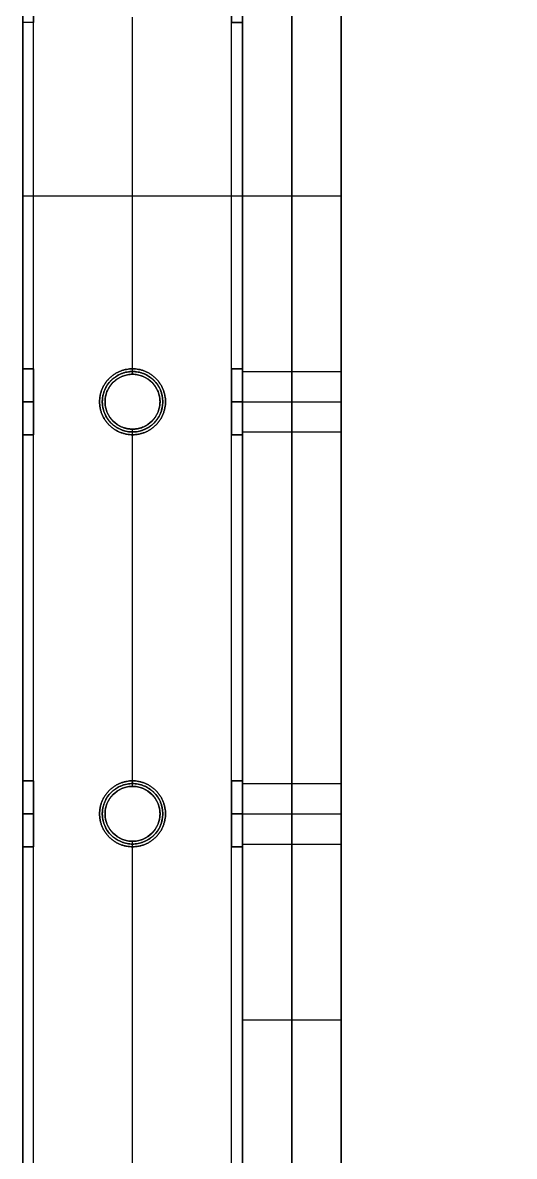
# Model space of a CAD drawing. Header units: millimetres. Extents: x -6529 to 809, y -8611 to 207.
# Drawn here: x -5956.1 to -5866.6, y -4904.7 to -4698.4 of the extents above; entities that cross this region are included whole.
import ezdxf

# ---------------------------------------------------------------- set-up
doc = ezdxf.new("R2010")
doc.units = ezdxf.units.MM
doc.header["$MEASUREMENT"] = 0
for name, color, linetype, true_color in [('gaten$11mm', 7, 'Continuous', 0xff6a35), ('platen', 7, 'Continuous', 0x007f00), ('staal', 5, 'Continuous', 0x0000ff)]:
    doc.layers.add(name, color=color, linetype=linetype, true_color=true_color)

# ---------------------------------------------------------------- blocks, each defined once
blk = doc.blocks.new('plaat base')
at = {"layer": 'platen'}
for p, q in [((58, -600), (1258, -600)), ((58, -600, 18), (1258, -600, 18)), ((245.5, -1232.5), (245.5, -1232.5, 18)), ((320.5, -1232.5), (320.5, -1232.5, 18)), ((240, -1238), (240, -1238, 18)), ((251, -1238), (251, -1238, 18)), ((315, -1238), (315, -1238, 18)), ((326, -1238), (326, -1238, 18)), ((245.5, -1243.5), (245.5, -1243.5, 18)), ((320.5, -1243.5), (320.5, -1243.5, 18))]:
    blk.add_line(p, q, dxfattribs=at)
for points in [[(658, 58), (508, 58), (358, 58)], [(358, 58), (358, 58, 9), (358, 58, 18)], [(658, 58, 18), (508, 58, 18), (358, 58, 18)], [(358, 58), (358, 29), (358, 0)], [(358, 58, 18), (358, 29, 18), (358, 0, 18)], [(658, 58, 9), (508, 58, 9), (358, 58, 9)], [(358, 58, 9), (358, 29, 9), (358, 0, 9)], [(1258, -300), (1258, -121), (1258, 58)], [(1258, -300, 18), (1258, -121, 18), (1258, 58, 18)], [(1258, -300, 9), (1258, -121, 9), (1258, 58, 9)], [(358, 29), (358, 29, 9), (358, 29, 18)], [(358, 0), (179, 0), (0, 0)], [(358, 0, 18), (179, 0, 18), (0, 0, 18)], [(358, 0, 9), (179, 0, 9), (0, 0, 9)], [(358, 0), (358, 0, 9), (358, 0, 18)], [(1316, -300), (1287, -300), (1258, -300)], [(1258, -300), (1258, -300, 9), (1258, -300, 18)], [(1316, -300, 18), (1287, -300, 18), (1258, -300, 18)], [(1316, -300, 9), (1287, -300, 9), (1258, -300, 9)], [(1287, -300), (1287, -300, 9), (1287, -300, 18)], [(1316, -600), (1316, -450), (1316, -300)], [(1316, -300), (1316, -300, 9), (1316, -300, 18)], [(1316, -600, 18), (1316, -450, 18), (1316, -300, 18)], [(1316, -600, 9), (1316, -450, 9), (1316, -300, 9)], [(358, -1258), (358, -1229), (358, -1200)], [(358, -1200), (358, -1200, 9), (358, -1200, 18)], [(358, -1258, 18), (358, -1229, 18), (358, -1200, 18)], [(358, -1200), (508, -1200), (658, -1200)], [(358, -1200, 18), (508, -1200, 18), (658, -1200, 18)], [(358, -1258, 9), (358, -1229, 9), (358, -1200, 9)], [(358, -1200, 9), (508, -1200, 9), (658, -1200, 9)], [(358, -1229), (358, -1229, 9), (358, -1229, 18)], [(58, -1258), (208, -1258), (358, -1258)], [(58, -1258, 18), (208, -1258, 18), (358, -1258, 18)], [(58, -1258, 9), (208, -1258, 9), (358, -1258, 9)], [(208, -1258), (208, -1258, 9), (208, -1258, 18)], [(358, -1258), (358, -1258, 9), (358, -1258, 18)]]:
    blk.add_open_spline(points, degree=2, dxfattribs=at)
for points in [[(245.5, -1243.5), (240, -1243.5), (240, -1238), (240, -1232.5), (245.5, -1232.5), (251, -1232.5), (251, -1238), (251, -1243.5), (245.5, -1243.5)], [(245.5, -1243.5, 18), (240, -1243.5, 18), (240, -1238, 18), (240, -1232.5, 18), (245.5, -1232.5, 18), (251, -1232.5, 18), (251, -1238, 18), (251, -1243.5, 18), (245.5, -1243.5, 18)], [(320.5, -1243.5), (315, -1243.5), (315, -1238), (315, -1232.5), (320.5, -1232.5), (326, -1232.5), (326, -1238), (326, -1243.5), (320.5, -1243.5)], [(320.5, -1243.5, 18), (315, -1243.5, 18), (315, -1238, 18), (315, -1232.5, 18), (320.5, -1232.5, 18), (326, -1232.5, 18), (326, -1238, 18), (326, -1243.5, 18), (320.5, -1243.5, 18)]]:
    blk.add_rational_spline(points, [1, 0.707106781187, 1, 0.707106781187, 1, 0.707106781187, 1, 0.707106781187, 1], degree=2, knots=[-31.415927, -31.415927, -31.415927, -23.561945, -23.561945, -15.707963, -15.707963, -7.853982, -7.853982, 0, 0, 0], dxfattribs=at)
blk = doc.blocks.new('top plaat')
at = {"layer": 'platen'}
for p, q in [((1296, -200), (1296, -200, 18)), ((1290.5, -205.5), (1290.5, -205.5, 18)), ((1301.5, -205.5), (1301.5, -205.5, 18)), ((1296, -211), (1296, -211, 18)), ((1296, -275), (1296, -275, 18)), ((1290.5, -280.5), (1290.5, -280.5, 18)), ((1301.5, -280.5), (1301.5, -280.5, 18)), ((1296, -286), (1296, -286, 18))]:
    blk.add_line(p, q, dxfattribs=at)
for points in [[(1316, -1236), (1316, -927), (1316, -618), (1316, -309), (1316, 0)], [(1316, -1236, 18), (1316, -927, 18), (1316, -618, 18), (1316, -309, 18), (1316, 0, 18)], [(1316, -1236, 9), (1316, -927, 9), (1316, -618, 9), (1316, -309, 9), (1316, 0, 9)]]:
    blk.add_open_spline(points, degree=2, knots=[7292.2246, 7292.2246, 7292.2246, 7911.517745, 7911.517745, 8530.810891, 8530.810891, 8530.810891], dxfattribs=at)
for points, knots in [([(1290.5, -205.5), (1290.5, -200), (1296, -200), (1301.5, -200), (1301.5, -205.5), (1301.5, -211), (1296, -211), (1290.5, -211), (1290.5, -205.5)], [-31.415927, -31.415927, -31.415927, -23.561945, -23.561945, -15.707963, -15.707963, -7.853982, -7.853982, 0, 0, 0]), ([(1290.5, -205.5, 18), (1290.5, -200, 18), (1296, -200, 18), (1301.5, -200, 18), (1301.5, -205.5, 18), (1301.5, -211, 18), (1296, -211, 18), (1290.5, -211, 18), (1290.5, -205.5, 18)], [-31.415927, -31.415927, -31.415927, -23.561945, -23.561945, -15.707963, -15.707963, -7.853982, -7.853982, 0, 0, 0]), ([(1290.5, -205.5, 9), (1290.5, -211, 9), (1296, -211, 9), (1301.5, -211, 9), (1301.5, -205.5, 9), (1301.5, -200, 9), (1296, -200, 9), (1290.5, -200, 9), (1290.5, -205.5, 9)], [0, 0, 0, 7.853982, 7.853982, 15.707963, 15.707963, 23.561945, 23.561945, 31.415927, 31.415927, 31.415927]), ([(1290.5, -280.5), (1290.5, -275), (1296, -275), (1301.5, -275), (1301.5, -280.5), (1301.5, -286), (1296, -286), (1290.5, -286), (1290.5, -280.5)], [-31.415927, -31.415927, -31.415927, -23.561945, -23.561945, -15.707963, -15.707963, -7.853982, -7.853982, 0, 0, 0]), ([(1290.5, -280.5, 18), (1290.5, -275, 18), (1296, -275, 18), (1301.5, -275, 18), (1301.5, -280.5, 18), (1301.5, -286, 18), (1296, -286, 18), (1290.5, -286, 18), (1290.5, -280.5, 18)], [-31.415927, -31.415927, -31.415927, -23.561945, -23.561945, -15.707963, -15.707963, -7.853982, -7.853982, 0, 0, 0]), ([(1290.5, -280.5, 9), (1290.5, -286, 9), (1296, -286, 9), (1301.5, -286, 9), (1301.5, -280.5, 9), (1301.5, -275, 9), (1296, -275, 9), (1290.5, -275, 9), (1290.5, -280.5, 9)], [0, 0, 0, 7.853982, 7.853982, 15.707963, 15.707963, 23.561945, 23.561945, 31.415927, 31.415927, 31.415927])]:
    blk.add_rational_spline(points, [1, 0.707106781187, 1, 0.707106781187, 1, 0.707106781187, 1, 0.707106781187, 1], degree=2, knots=knots, dxfattribs=at)

msp = doc.modelspace()

# ---------------------------------------------------------------- linework, layer by layer
at = {"layer": 'gaten$11mm'}
for centre in [(-5936.11, -4767.39), (-5936.11, -4842.39)]:
    msp.add_circle(centre, 5.5, dxfattribs=at)
at = {"layer": 'staal'}
for p, q in [((-5954.11, -4698.39, 20), (-5956.11, -4698.39, 20)), ((-5918.11, -4698.39, 1296), (-5916.11, -4698.39, 1296)), ((-5916.11, -4698.39, 20), (-5918.11, -4698.39, 20)), ((-5956.11, -4761.39, 1296), (-5954.11, -4761.39, 1296)), ((-5954.11, -4761.39, 20), (-5956.11, -4761.39, 20)), ((-5936.11, -4761.39, 1314), (-5936.11, -4761.39, 1316)), ((-5936.11, -4761.39, 1276), (-5936.11, -4761.39, 1278)), ((-5918.11, -4761.39, 1296), (-5916.11, -4761.39, 1296)), ((-5916.11, -4761.39, 20), (-5918.11, -4761.39, 20)), ((-5936.11, -4762.39, 38), (-5936.11, -4762.39, 40)), ((-5936.11, -4762.39), (-5936.11, -4762.39, 2)), ((-5956.11, -4767.39, 1290), (-5954.11, -4767.39, 1290)), ((-5956.11, -4767.39, 1302), (-5954.11, -4767.39, 1302)), ((-5954.11, -4767.39, 14), (-5956.11, -4767.39, 14)), ((-5954.11, -4767.39, 26), (-5956.11, -4767.39, 26)), ((-5942.11, -4767.39, 1314), (-5942.11, -4767.39, 1316)), ((-5942.11, -4767.39, 1276), (-5942.11, -4767.39, 1278)), ((-5941.11, -4767.39, 38), (-5941.11, -4767.39, 40)), ((-5941.11, -4767.39), (-5941.11, -4767.39, 2)), ((-5931.11, -4767.39), (-5931.11, -4767.39, 2)), ((-5931.11, -4767.39, 38), (-5931.11, -4767.39, 40)), ((-5930.11, -4767.39, 1314), (-5930.11, -4767.39, 1316)), ((-5930.11, -4767.39, 1276), (-5930.11, -4767.39, 1278)), ((-5918.11, -4767.39, 1290), (-5916.11, -4767.39, 1290)), ((-5918.11, -4767.39, 1302), (-5916.11, -4767.39, 1302)), ((-5916.11, -4767.39, 14), (-5918.11, -4767.39, 14)), ((-5916.11, -4767.39, 26), (-5918.11, -4767.39, 26)), ((-5936.11, -4772.39, 38), (-5936.11, -4772.39, 40)), ((-5936.11, -4772.39), (-5936.11, -4772.39, 2)), ((-5956.11, -4773.39, 1296), (-5954.11, -4773.39, 1296)), ((-5954.11, -4773.39, 20), (-5956.11, -4773.39, 20)), ((-5936.11, -4773.39, 1314), (-5936.11, -4773.39, 1316)), ((-5936.11, -4773.39, 1276), (-5936.11, -4773.39, 1278)), ((-5918.11, -4773.39, 1296), (-5916.11, -4773.39, 1296)), ((-5916.11, -4773.39, 20), (-5918.11, -4773.39, 20)), ((-5956.11, -4836.39, 1296), (-5954.11, -4836.39, 1296)), ((-5954.11, -4836.39, 20), (-5956.11, -4836.39, 20)), ((-5936.11, -4836.39, 1314), (-5936.11, -4836.39, 1316)), ((-5936.11, -4836.39, 1276), (-5936.11, -4836.39, 1278)), ((-5918.11, -4836.39, 1296), (-5916.11, -4836.39, 1296)), ((-5916.11, -4836.39, 20), (-5918.11, -4836.39, 20)), ((-5936.11, -4837.39, 38), (-5936.11, -4837.39, 40)), ((-5936.11, -4837.39), (-5936.11, -4837.39, 2)), ((-5956.11, -4842.39, 1290), (-5954.11, -4842.39, 1290)), ((-5956.11, -4842.39, 1302), (-5954.11, -4842.39, 1302)), ((-5954.11, -4842.39, 14), (-5956.11, -4842.39, 14)), ((-5954.11, -4842.39, 26), (-5956.11, -4842.39, 26)), ((-5942.11, -4842.39, 1314), (-5942.11, -4842.39, 1316)), ((-5942.11, -4842.39, 1276), (-5942.11, -4842.39, 1278)), ((-5941.11, -4842.39, 38), (-5941.11, -4842.39, 40)), ((-5941.11, -4842.39), (-5941.11, -4842.39, 2)), ((-5931.11, -4842.39), (-5931.11, -4842.39, 2)), ((-5931.11, -4842.39, 38), (-5931.11, -4842.39, 40)), ((-5930.11, -4842.39, 1314), (-5930.11, -4842.39, 1316)), ((-5930.11, -4842.39, 1276), (-5930.11, -4842.39, 1278)), ((-5918.11, -4842.39, 1290), (-5916.11, -4842.39, 1290)), ((-5918.11, -4842.39, 1302), (-5916.11, -4842.39, 1302)), ((-5916.11, -4842.39, 14), (-5918.11, -4842.39, 14)), ((-5916.11, -4842.39, 26), (-5918.11, -4842.39, 26)), ((-5956.11, -4848.39, 1296), (-5954.11, -4848.39, 1296)), ((-5954.11, -4848.39, 20), (-5956.11, -4848.39, 20)), ((-5936.11, -4847.39, 38), (-5936.11, -4847.39, 40)), ((-5936.11, -4847.39), (-5936.11, -4847.39, 2)), ((-5936.11, -4848.39, 1314), (-5936.11, -4848.39, 1316)), ((-5936.11, -4848.39, 1276), (-5936.11, -4848.39, 1278)), ((-5918.11, -4848.39, 1296), (-5916.11, -4848.39, 1296)), ((-5916.11, -4848.39, 20), (-5918.11, -4848.39, 20))]:
    msp.add_line(p, q, dxfattribs=at)
for points in [[(-4640.11, -5087.89), (-5956.11, -5087.89), (-5956.11, -3771.89), (-4640.11, -3771.89)], [(-4680.11, -5047.89), (-5916.11, -5047.89), (-5916.11, -3811.89), (-4680.11, -3811.89)]]:
    msp.add_lwpolyline(points, close=True, dxfattribs=at)
for centre in [(-5936.11, -4767.39), (-5936.11, -4767.39, 39), (-5936.11, -4767.39, 1), (-5936.11, -4842.39), (-5936.11, -4842.39, 39), (-5936.11, -4842.39, 1)]:
    msp.add_circle(centre, 5, dxfattribs=at)
for points in [[(-5956.11, -5087.89, 1276), (-5956.11, -4429.89, 1276), (-5956.11, -3771.89, 1276)], [(-5956.11, -5087.89, 1316), (-5956.11, -4429.89, 1316), (-5956.11, -3771.89, 1316)], [(-5956.11, -5087.89), (-5956.11, -4429.89), (-5956.11, -3771.89)], [(-5956.11, -5087.89, 40), (-5956.11, -4429.89, 40), (-5956.11, -3771.89, 40)], [(-5954.11, -5085.89, 1314), (-5954.11, -4429.89, 1314), (-5954.11, -3773.89, 1314)], [(-5954.11, -5085.89, 1278), (-5954.11, -4429.89, 1278), (-5954.11, -3773.89, 1278)], [(-5954.11, -5085.89, 38), (-5954.11, -4429.89, 38), (-5954.11, -3773.89, 38)], [(-5954.11, -5085.89, 2), (-5954.11, -4429.89, 2), (-5954.11, -3773.89, 2)], [(-5918.11, -5049.89, 1314), (-5918.11, -4429.89, 1314), (-5918.11, -3809.89, 1314)], [(-5918.11, -5049.89, 1278), (-5918.11, -4429.89, 1278), (-5918.11, -3809.89, 1278)], [(-5918.11, -5049.89, 38), (-5918.11, -4429.89, 38), (-5918.11, -3809.89, 38)], [(-5918.11, -5049.89, 2), (-5918.11, -4429.89, 2), (-5918.11, -3809.89, 2)], [(-5916.11, -5047.89, 1276), (-5916.11, -4429.89, 1276), (-5916.11, -3811.89, 1276)], [(-5916.11, -5047.89, 1316), (-5916.11, -4429.89, 1316), (-5916.11, -3811.89, 1316)], [(-5916.11, -5047.89), (-5916.11, -4429.89), (-5916.11, -3811.89)], [(-5916.11, -5047.89, 40), (-5916.11, -4429.89, 40), (-5916.11, -3811.89, 40)], [(-5936.11, -4762.39, 40), (-5936.11, -4729.89, 40), (-5936.11, -4697.39, 40)], [(-5936.11, -4762.39, 38), (-5936.11, -4729.89, 38), (-5936.11, -4697.39, 38)], [(-5936.11, -4762.39, 2), (-5936.11, -4729.89, 2), (-5936.11, -4697.39, 2)], [(-5936.11, -4762.39), (-5936.11, -4729.89), (-5936.11, -4697.39)], [(-5956.11, -4761.39, 1296), (-5956.11, -4729.89, 1296), (-5956.11, -4698.39, 1296)], [(-5956.11, -4761.39, 20), (-5956.11, -4729.89, 20), (-5956.11, -4698.39, 20)], [(-5954.11, -4761.39, 1296), (-5954.11, -4729.89, 1296), (-5954.11, -4698.39, 1296)], [(-5954.11, -4761.39, 20), (-5954.11, -4729.89, 20), (-5954.11, -4698.39, 20)], [(-5936.11, -4761.39, 1316), (-5936.11, -4729.89, 1316), (-5936.11, -4698.39, 1316)], [(-5936.11, -4761.39, 1314), (-5936.11, -4729.89, 1314), (-5936.11, -4698.39, 1314)], [(-5936.11, -4761.39, 1278), (-5936.11, -4729.89, 1278), (-5936.11, -4698.39, 1278)], [(-5936.11, -4761.39, 1276), (-5936.11, -4729.89, 1276), (-5936.11, -4698.39, 1276)], [(-5918.11, -4761.39, 1296), (-5918.11, -4729.89, 1296), (-5918.11, -4698.39, 1296)], [(-5918.11, -4761.39, 20), (-5918.11, -4729.89, 20), (-5918.11, -4698.39, 20)], [(-5916.11, -4761.39, 1296), (-5916.11, -4729.89, 1296), (-5916.11, -4698.39, 1296)], [(-5916.11, -4761.39, 20), (-5916.11, -4729.89, 20), (-5916.11, -4698.39, 20)], [(-5936.11, -4837.39, 40), (-5936.11, -4804.89, 40), (-5936.11, -4772.39, 40)], [(-5936.11, -4837.39, 38), (-5936.11, -4804.89, 38), (-5936.11, -4772.39, 38)], [(-5936.11, -4837.39, 2), (-5936.11, -4804.89, 2), (-5936.11, -4772.39, 2)], [(-5936.11, -4837.39), (-5936.11, -4804.89), (-5936.11, -4772.39)], [(-5956.11, -4836.39, 1296), (-5956.11, -4804.89, 1296), (-5956.11, -4773.39, 1296)], [(-5956.11, -4836.39, 20), (-5956.11, -4804.89, 20), (-5956.11, -4773.39, 20)], [(-5954.11, -4836.39, 1296), (-5954.11, -4804.89, 1296), (-5954.11, -4773.39, 1296)], [(-5954.11, -4836.39, 20), (-5954.11, -4804.89, 20), (-5954.11, -4773.39, 20)], [(-5936.11, -4836.39, 1316), (-5936.11, -4804.89, 1316), (-5936.11, -4773.39, 1316)], [(-5936.11, -4836.39, 1314), (-5936.11, -4804.89, 1314), (-5936.11, -4773.39, 1314)], [(-5936.11, -4836.39, 1278), (-5936.11, -4804.89, 1278), (-5936.11, -4773.39, 1278)], [(-5936.11, -4836.39, 1276), (-5936.11, -4804.89, 1276), (-5936.11, -4773.39, 1276)], [(-5918.11, -4836.39, 1296), (-5918.11, -4804.89, 1296), (-5918.11, -4773.39, 1296)], [(-5918.11, -4836.39, 20), (-5918.11, -4804.89, 20), (-5918.11, -4773.39, 20)], [(-5916.11, -4836.39, 1296), (-5916.11, -4804.89, 1296), (-5916.11, -4773.39, 1296)], [(-5916.11, -4836.39, 20), (-5916.11, -4804.89, 20), (-5916.11, -4773.39, 20)], [(-5956.11, -4911.39, 1296), (-5956.11, -4879.89, 1296), (-5956.11, -4848.39, 1296)], [(-5956.11, -4911.39, 20), (-5956.11, -4879.89, 20), (-5956.11, -4848.39, 20)], [(-5954.11, -4911.39, 1296), (-5954.11, -4879.89, 1296), (-5954.11, -4848.39, 1296)], [(-5954.11, -4911.39, 20), (-5954.11, -4879.89, 20), (-5954.11, -4848.39, 20)], [(-5936.11, -4912.39, 40), (-5936.11, -4879.89, 40), (-5936.11, -4847.39, 40)], [(-5936.11, -4912.39, 38), (-5936.11, -4879.89, 38), (-5936.11, -4847.39, 38)], [(-5936.11, -4912.39, 2), (-5936.11, -4879.89, 2), (-5936.11, -4847.39, 2)], [(-5936.11, -4912.39), (-5936.11, -4879.89), (-5936.11, -4847.39)], [(-5936.11, -4911.39, 1316), (-5936.11, -4879.89, 1316), (-5936.11, -4848.39, 1316)], [(-5936.11, -4911.39, 1314), (-5936.11, -4879.89, 1314), (-5936.11, -4848.39, 1314)], [(-5936.11, -4911.39, 1278), (-5936.11, -4879.89, 1278), (-5936.11, -4848.39, 1278)], [(-5936.11, -4911.39, 1276), (-5936.11, -4879.89, 1276), (-5936.11, -4848.39, 1276)], [(-5918.11, -4911.39, 1296), (-5918.11, -4879.89, 1296), (-5918.11, -4848.39, 1296)], [(-5918.11, -4911.39, 20), (-5918.11, -4879.89, 20), (-5918.11, -4848.39, 20)], [(-5916.11, -4911.39, 1296), (-5916.11, -4879.89, 1296), (-5916.11, -4848.39, 1296)], [(-5916.11, -4911.39, 20), (-5916.11, -4879.89, 20), (-5916.11, -4848.39, 20)]]:
    msp.add_open_spline(points, degree=2, dxfattribs=at)
for points, weights, knots in [([(-5956.11, -4692.39, 14), (-5956.11, -4698.39, 14), (-5956.11, -4698.39, 20), (-5956.11, -4698.39, 26), (-5956.11, -4692.39, 26), (-5956.11, -4686.39, 26), (-5956.11, -4686.39, 20), (-5956.11, -4686.39, 14), (-5956.11, -4692.39, 14)], [1, 0.707106781187, 1, 0.707106781187, 1, 0.707106781187, 1, 0.707106781187, 1], [0, 0, 0, 7.853982, 7.853982, 15.707963, 15.707963, 23.561945, 23.561945, 31.415927, 31.415927, 31.415927]), ([(-5954.11, -4692.39, 14), (-5954.11, -4686.39, 14), (-5954.11, -4686.39, 20), (-5954.11, -4686.39, 26), (-5954.11, -4692.39, 26), (-5954.11, -4698.39, 26), (-5954.11, -4698.39, 20), (-5954.11, -4698.39, 14), (-5954.11, -4692.39, 14)], [1, 0.707106781187, 1, 0.707106781187, 1, 0.707106781187, 1, 0.707106781187, 1], [-31.415927, -31.415927, -31.415927, -23.561945, -23.561945, -15.707963, -15.707963, -7.853982, -7.853982, 0, 0, 0]), ([(-5918.11, -4692.39, 1290), (-5918.11, -4698.39, 1290), (-5918.11, -4698.39, 1296), (-5918.11, -4698.39, 1302), (-5918.11, -4692.39, 1302), (-5918.11, -4686.39, 1302), (-5918.11, -4686.39, 1296), (-5918.11, -4686.39, 1290), (-5918.11, -4692.39, 1290)], [1, 0.707106781187, 1, 0.707106781187, 1, 0.707106781187, 1, 0.707106781187, 1], [0, 0, 0, 7.853982, 7.853982, 15.707963, 15.707963, 23.561945, 23.561945, 31.415927, 31.415927, 31.415927]), ([(-5918.11, -4692.39, 14), (-5918.11, -4698.39, 14), (-5918.11, -4698.39, 20), (-5918.11, -4698.39, 26), (-5918.11, -4692.39, 26), (-5918.11, -4686.39, 26), (-5918.11, -4686.39, 20), (-5918.11, -4686.39, 14), (-5918.11, -4692.39, 14)], [1, 0.707106781187, 1, 0.707106781187, 1, 0.707106781187, 1, 0.707106781187, 1], [0, 0, 0, 7.853982, 7.853982, 15.707963, 15.707963, 23.561945, 23.561945, 31.415927, 31.415927, 31.415927]), ([(-5916.11, -4692.39, 1290), (-5916.11, -4686.39, 1290), (-5916.11, -4686.39, 1296), (-5916.11, -4686.39, 1302), (-5916.11, -4692.39, 1302), (-5916.11, -4698.39, 1302), (-5916.11, -4698.39, 1296), (-5916.11, -4698.39, 1290), (-5916.11, -4692.39, 1290)], [1, 0.707106781187, 1, 0.707106781187, 1, 0.707106781187, 1, 0.707106781187, 1], [-31.415927, -31.415927, -31.415927, -23.561945, -23.561945, -15.707963, -15.707963, -7.853982, -7.853982, 0, 0, 0]), ([(-5916.11, -4692.39, 14), (-5916.11, -4686.39, 14), (-5916.11, -4686.39, 20), (-5916.11, -4686.39, 26), (-5916.11, -4692.39, 26), (-5916.11, -4698.39, 26), (-5916.11, -4698.39, 20), (-5916.11, -4698.39, 14), (-5916.11, -4692.39, 14)], [1, 0.707106781187, 1, 0.707106781187, 1, 0.707106781187, 1, 0.707106781187, 1], [-31.415927, -31.415927, -31.415927, -23.561945, -23.561945, -15.707963, -15.707963, -7.853982, -7.853982, 0, 0, 0]), ([(-5956.11, -4767.39, 1290), (-5956.11, -4773.39, 1290), (-5956.11, -4773.39, 1296), (-5956.11, -4773.39, 1302), (-5956.11, -4767.39, 1302), (-5956.11, -4761.39, 1302), (-5956.11, -4761.39, 1296), (-5956.11, -4761.39, 1290), (-5956.11, -4767.39, 1290)], [1, 0.707106781187, 1, 0.707106781187, 1, 0.707106781187, 1, 0.707106781187, 1], [0, 0, 0, 7.853982, 7.853982, 15.707963, 15.707963, 23.561945, 23.561945, 31.415927, 31.415927, 31.415927]), ([(-5956.11, -4767.39, 14), (-5956.11, -4773.39, 14), (-5956.11, -4773.39, 20), (-5956.11, -4773.39, 26), (-5956.11, -4767.39, 26), (-5956.11, -4761.39, 26), (-5956.11, -4761.39, 20), (-5956.11, -4761.39, 14), (-5956.11, -4767.39, 14)], [1, 0.707106781187, 1, 0.707106781187, 1, 0.707106781187, 1, 0.707106781187, 1], [0, 0, 0, 7.853982, 7.853982, 15.707963, 15.707963, 23.561945, 23.561945, 31.415927, 31.415927, 31.415927]), ([(-5954.11, -4767.39, 1290), (-5954.11, -4761.39, 1290), (-5954.11, -4761.39, 1296), (-5954.11, -4761.39, 1302), (-5954.11, -4767.39, 1302), (-5954.11, -4773.39, 1302), (-5954.11, -4773.39, 1296), (-5954.11, -4773.39, 1290), (-5954.11, -4767.39, 1290)], [1, 0.707106781187, 1, 0.707106781187, 1, 0.707106781187, 1, 0.707106851018, 0.999999860338], [-31.415927, -31.415927, -31.415927, -23.561944, -23.561944, -15.707962, -15.707962, -7.85398, -7.85398, 0, 0, 0]), ([(-5954.11, -4767.39, 14), (-5954.11, -4761.39, 14), (-5954.11, -4761.39, 20), (-5954.11, -4761.39, 26), (-5954.11, -4767.39, 26), (-5954.11, -4773.39, 26), (-5954.11, -4773.39, 20), (-5954.11, -4773.39, 14), (-5954.11, -4767.39, 14)], [1, 0.707106781187, 1, 0.707106781187, 1, 0.707106781187, 1, 0.707106851018, 0.999999860338], [-31.415927, -31.415927, -31.415927, -23.561944, -23.561944, -15.707962, -15.707962, -7.85398, -7.85398, 0, 0, 0]), ([(-5930.11, -4767.39, 1316), (-5930.11, -4761.39, 1316), (-5936.11, -4761.39, 1316), (-5942.11, -4761.39, 1316), (-5942.11, -4767.39, 1316), (-5942.11, -4773.39, 1316), (-5936.11, -4773.39, 1316), (-5930.11, -4773.39, 1316), (-5930.11, -4767.39, 1316)], [1, 0.707106781187, 1, 0.707106781187, 1, 0.707106781187, 1, 0.707106781187, 1], [-31.415927, -31.415927, -31.415927, -23.561945, -23.561945, -15.707963, -15.707963, -7.853982, -7.853982, 0, 0, 0]), ([(-5930.11, -4767.39, 1314), (-5930.11, -4773.39, 1314), (-5936.11, -4773.39, 1314), (-5942.11, -4773.39, 1314), (-5942.11, -4767.39, 1314), (-5942.11, -4761.39, 1314), (-5936.11, -4761.39, 1314), (-5930.11, -4761.39, 1314), (-5930.11, -4767.39, 1314)], [1, 0.707106781187, 1, 0.707106781187, 1, 0.707106781187, 1, 0.707106781187, 1], [0, 0, 0, 7.853982, 7.853982, 15.707963, 15.707963, 23.561945, 23.561945, 31.415927, 31.415927, 31.415927]), ([(-5930.11, -4767.39, 1278), (-5930.11, -4761.39, 1278), (-5936.11, -4761.39, 1278), (-5942.11, -4761.39, 1278), (-5942.11, -4767.39, 1278), (-5942.11, -4773.39, 1278), (-5936.11, -4773.39, 1278), (-5930.11, -4773.39, 1278), (-5930.11, -4767.39, 1278)], [1, 0.707106781187, 1, 0.707106781187, 1, 0.707106781187, 1, 0.707106781187, 1], [-31.415927, -31.415927, -31.415927, -23.561945, -23.561945, -15.707963, -15.707963, -7.853982, -7.853982, 0, 0, 0]), ([(-5930.11, -4767.39, 1276), (-5930.11, -4773.39, 1276), (-5936.11, -4773.39, 1276), (-5942.11, -4773.39, 1276), (-5942.11, -4767.39, 1276), (-5942.11, -4761.39, 1276), (-5936.11, -4761.39, 1276), (-5930.11, -4761.39, 1276), (-5930.11, -4767.39, 1276)], [1, 0.707106781187, 1, 0.707106781187, 1, 0.707106781187, 1, 0.707106781187, 1], [0, 0, 0, 7.853982, 7.853982, 15.707963, 15.707963, 23.561945, 23.561945, 31.415927, 31.415927, 31.415927]), ([(-5918.11, -4767.39, 1290), (-5918.11, -4773.39, 1290), (-5918.11, -4773.39, 1296), (-5918.11, -4773.39, 1302), (-5918.11, -4767.39, 1302), (-5918.11, -4761.39, 1302), (-5918.11, -4761.39, 1296), (-5918.11, -4761.39, 1290), (-5918.11, -4767.39, 1290)], [1, 0.707106781187, 1, 0.707106781187, 1, 0.707106781187, 1, 0.707106781187, 1], [0, 0, 0, 7.853982, 7.853982, 15.707963, 15.707963, 23.561945, 23.561945, 31.415927, 31.415927, 31.415927]), ([(-5918.11, -4767.39, 14), (-5918.11, -4773.39, 14), (-5918.11, -4773.39, 20), (-5918.11, -4773.39, 26), (-5918.11, -4767.39, 26), (-5918.11, -4761.39, 26), (-5918.11, -4761.39, 20), (-5918.11, -4761.39, 14), (-5918.11, -4767.39, 14)], [1, 0.707106781187, 1, 0.707106781187, 1, 0.707106781187, 1, 0.707106781187, 1], [0, 0, 0, 7.853982, 7.853982, 15.707963, 15.707963, 23.561945, 23.561945, 31.415927, 31.415927, 31.415927]), ([(-5916.11, -4767.39, 1290), (-5916.11, -4761.39, 1290), (-5916.11, -4761.39, 1296), (-5916.11, -4761.39, 1302), (-5916.11, -4767.39, 1302), (-5916.11, -4773.39, 1302), (-5916.11, -4773.39, 1296), (-5916.11, -4773.39, 1290), (-5916.11, -4767.39, 1290)], [1, 0.707106781187, 1, 0.707106781187, 1, 0.707106781187, 1, 0.707106781187, 1], [-31.415927, -31.415927, -31.415927, -23.561945, -23.561945, -15.707963, -15.707963, -7.853982, -7.853982, 0, 0, 0]), ([(-5916.11, -4767.39, 14), (-5916.11, -4761.39, 14), (-5916.11, -4761.39, 20), (-5916.11, -4761.39, 26), (-5916.11, -4767.39, 26), (-5916.11, -4773.39, 26), (-5916.11, -4773.39, 20), (-5916.11, -4773.39, 14), (-5916.11, -4767.39, 14)], [1, 0.707106781187, 1, 0.707106781187, 1, 0.707106781187, 1, 0.707106781187, 1], [-31.415927, -31.415927, -31.415927, -23.561945, -23.561945, -15.707963, -15.707963, -7.853982, -7.853982, 0, 0, 0]), ([(-5931.11, -4767.39, 40), (-5931.11, -4762.39, 40), (-5936.11, -4762.39, 40), (-5941.11, -4762.39, 40), (-5941.11, -4767.39, 40), (-5941.11, -4772.39, 40), (-5936.11, -4772.39, 40), (-5931.11, -4772.39, 40), (-5931.11, -4767.39, 40)], [1, 0.707106781187, 1, 0.707106781187, 1, 0.707106781187, 1, 0.707106781187, 1], [-31.415927, -31.415927, -31.415927, -23.561945, -23.561945, -15.707963, -15.707963, -7.853982, -7.853982, 0, 0, 0]), ([(-5931.11, -4767.39, 38), (-5931.11, -4772.39, 38), (-5936.11, -4772.39, 38), (-5941.11, -4772.39, 38), (-5941.11, -4767.39, 38), (-5941.11, -4762.39, 38), (-5936.11, -4762.39, 38), (-5931.11, -4762.39, 38), (-5931.11, -4767.39, 38)], [1, 0.707106781187, 1, 0.707106781187, 1, 0.707106781187, 1, 0.707106781187, 1], [0, 0, 0, 7.853982, 7.853982, 15.707963, 15.707963, 23.561945, 23.561945, 31.415927, 31.415927, 31.415927]), ([(-5931.11, -4767.39, 2), (-5931.11, -4762.39, 2), (-5936.11, -4762.39, 2), (-5941.11, -4762.39, 2), (-5941.11, -4767.39, 2), (-5941.11, -4772.39, 2), (-5936.11, -4772.39, 2), (-5931.11, -4772.39, 2), (-5931.11, -4767.39, 2)], [1, 0.707106781187, 1, 0.707106781187, 1, 0.707106781187, 1, 0.707106781187, 1], [-31.415927, -31.415927, -31.415927, -23.561945, -23.561945, -15.707963, -15.707963, -7.853982, -7.853982, 0, 0, 0]), ([(-5956.11, -4842.39, 1290), (-5956.11, -4848.39, 1290), (-5956.11, -4848.39, 1296), (-5956.11, -4848.39, 1302), (-5956.11, -4842.39, 1302), (-5956.11, -4836.39, 1302), (-5956.11, -4836.39, 1296), (-5956.11, -4836.39, 1290), (-5956.11, -4842.39, 1290)], [1, 0.707106781187, 1, 0.707106781187, 1, 0.707106781187, 1, 0.707106781187, 1], [0, 0, 0, 7.853982, 7.853982, 15.707963, 15.707963, 23.561945, 23.561945, 31.415927, 31.415927, 31.415927]), ([(-5956.11, -4842.39, 14), (-5956.11, -4848.39, 14), (-5956.11, -4848.39, 20), (-5956.11, -4848.39, 26), (-5956.11, -4842.39, 26), (-5956.11, -4836.39, 26), (-5956.11, -4836.39, 20), (-5956.11, -4836.39, 14), (-5956.11, -4842.39, 14)], [1, 0.707106781187, 1, 0.707106781187, 1, 0.707106781187, 1, 0.707106781187, 1], [0, 0, 0, 7.853982, 7.853982, 15.707963, 15.707963, 23.561945, 23.561945, 31.415927, 31.415927, 31.415927]), ([(-5954.11, -4842.39, 1290), (-5954.11, -4836.39, 1290), (-5954.11, -4836.39, 1296), (-5954.11, -4836.39, 1302), (-5954.11, -4842.39, 1302), (-5954.11, -4848.39, 1302), (-5954.11, -4848.39, 1296), (-5954.11, -4848.39, 1290), (-5954.11, -4842.39, 1290)], [1, 0.707106781187, 1, 0.707106781187, 1, 0.707106781187, 1, 0.707106781187, 1], [-31.415927, -31.415927, -31.415927, -23.561945, -23.561945, -15.707963, -15.707963, -7.853982, -7.853982, 0, 0, 0]), ([(-5954.11, -4842.39, 14), (-5954.11, -4836.39, 14), (-5954.11, -4836.39, 20), (-5954.11, -4836.39, 26), (-5954.11, -4842.39, 26), (-5954.11, -4848.39, 26), (-5954.11, -4848.39, 20), (-5954.11, -4848.39, 14), (-5954.11, -4842.39, 14)], [1, 0.707106781187, 1, 0.707106781187, 1, 0.707106781187, 1, 0.707106781187, 1], [-31.415927, -31.415927, -31.415927, -23.561945, -23.561945, -15.707963, -15.707963, -7.853982, -7.853982, 0, 0, 0]), ([(-5930.11, -4842.39, 1316), (-5930.11, -4836.39, 1316), (-5936.11, -4836.39, 1316), (-5942.11, -4836.39, 1316), (-5942.11, -4842.39, 1316), (-5942.11, -4848.39, 1316), (-5936.11, -4848.39, 1316), (-5930.11, -4848.39, 1316), (-5930.11, -4842.39, 1316)], [1, 0.707106781187, 1, 0.707106781187, 1, 0.707106781187, 1, 0.707106781187, 1], [-31.415927, -31.415927, -31.415927, -23.561945, -23.561945, -15.707963, -15.707963, -7.853982, -7.853982, 0, 0, 0]), ([(-5930.11, -4842.39, 1314), (-5930.11, -4848.39, 1314), (-5936.11, -4848.39, 1314), (-5942.11, -4848.39, 1314), (-5942.11, -4842.39, 1314), (-5942.11, -4836.39, 1314), (-5936.11, -4836.39, 1314), (-5930.11, -4836.39, 1314), (-5930.11, -4842.39, 1314)], [1, 0.707106781187, 1, 0.707106781187, 1, 0.707106781187, 1, 0.707106781187, 1], [0, 0, 0, 7.853982, 7.853982, 15.707963, 15.707963, 23.561945, 23.561945, 31.415927, 31.415927, 31.415927]), ([(-5930.11, -4842.39, 1278), (-5930.11, -4836.39, 1278), (-5936.11, -4836.39, 1278), (-5942.11, -4836.39, 1278), (-5942.11, -4842.39, 1278), (-5942.11, -4848.39, 1278), (-5936.11, -4848.39, 1278), (-5930.11, -4848.39, 1278), (-5930.11, -4842.39, 1278)], [1, 0.707106781187, 1, 0.707106781187, 1, 0.707106781187, 1, 0.707106781187, 1], [-31.415927, -31.415927, -31.415927, -23.561945, -23.561945, -15.707963, -15.707963, -7.853982, -7.853982, 0, 0, 0]), ([(-5930.11, -4842.39, 1276), (-5930.11, -4848.39, 1276), (-5936.11, -4848.39, 1276), (-5942.11, -4848.39, 1276), (-5942.11, -4842.39, 1276), (-5942.11, -4836.39, 1276), (-5936.11, -4836.39, 1276), (-5930.11, -4836.39, 1276), (-5930.11, -4842.39, 1276)], [1, 0.707106781187, 1, 0.707106781187, 1, 0.707106781187, 1, 0.707106781187, 1], [0, 0, 0, 7.853982, 7.853982, 15.707963, 15.707963, 23.561945, 23.561945, 31.415927, 31.415927, 31.415927]), ([(-5918.11, -4842.39, 1290), (-5918.11, -4848.39, 1290), (-5918.11, -4848.39, 1296), (-5918.11, -4848.39, 1302), (-5918.11, -4842.39, 1302), (-5918.11, -4836.39, 1302), (-5918.11, -4836.39, 1296), (-5918.11, -4836.39, 1290), (-5918.11, -4842.39, 1290)], [1, 0.707106781187, 1, 0.707106781187, 1, 0.707106781187, 1, 0.707106781187, 1], [0, 0, 0, 7.853982, 7.853982, 15.707963, 15.707963, 23.561945, 23.561945, 31.415927, 31.415927, 31.415927]), ([(-5918.11, -4842.39, 14), (-5918.11, -4848.39, 14), (-5918.11, -4848.39, 20), (-5918.11, -4848.39, 26), (-5918.11, -4842.39, 26), (-5918.11, -4836.39, 26), (-5918.11, -4836.39, 20), (-5918.11, -4836.39, 14), (-5918.11, -4842.39, 14)], [1, 0.707106781187, 1, 0.707106781187, 1, 0.707106781187, 1, 0.707106781187, 1], [0, 0, 0, 7.853982, 7.853982, 15.707963, 15.707963, 23.561945, 23.561945, 31.415927, 31.415927, 31.415927]), ([(-5916.11, -4842.39, 1290), (-5916.11, -4836.39, 1290), (-5916.11, -4836.39, 1296), (-5916.11, -4836.39, 1302), (-5916.11, -4842.39, 1302), (-5916.11, -4848.39, 1302), (-5916.11, -4848.39, 1296), (-5916.11, -4848.39, 1290), (-5916.11, -4842.39, 1290)], [1, 0.707106781187, 1, 0.707106781187, 1, 0.707106781187, 1, 0.707106781187, 1], [-31.415927, -31.415927, -31.415927, -23.561945, -23.561945, -15.707963, -15.707963, -7.853982, -7.853982, 0, 0, 0]), ([(-5916.11, -4842.39, 14), (-5916.11, -4836.39, 14), (-5916.11, -4836.39, 20), (-5916.11, -4836.39, 26), (-5916.11, -4842.39, 26), (-5916.11, -4848.39, 26), (-5916.11, -4848.39, 20), (-5916.11, -4848.39, 14), (-5916.11, -4842.39, 14)], [1, 0.707106781187, 1, 0.707106781187, 1, 0.707106781187, 1, 0.707106781187, 1], [-31.415927, -31.415927, -31.415927, -23.561945, -23.561945, -15.707963, -15.707963, -7.853982, -7.853982, 0, 0, 0]), ([(-5931.11, -4842.39, 40), (-5931.11, -4837.39, 40), (-5936.11, -4837.39, 40), (-5941.11, -4837.39, 40), (-5941.11, -4842.39, 40), (-5941.11, -4847.39, 40), (-5936.11, -4847.39, 40), (-5931.11, -4847.39, 40), (-5931.11, -4842.39, 40)], [1, 0.707106781187, 1, 0.707106781187, 1, 0.707106781187, 1, 0.707106781187, 1], [-31.415927, -31.415927, -31.415927, -23.561945, -23.561945, -15.707963, -15.707963, -7.853982, -7.853982, 0, 0, 0]), ([(-5931.11, -4842.39, 38), (-5931.11, -4847.39, 38), (-5936.11, -4847.39, 38), (-5941.11, -4847.39, 38), (-5941.11, -4842.39, 38), (-5941.11, -4837.39, 38), (-5936.11, -4837.39, 38), (-5931.11, -4837.39, 38), (-5931.11, -4842.39, 38)], [1, 0.707106781187, 1, 0.707106781187, 1, 0.707106781187, 1, 0.707106781187, 1], [0, 0, 0, 7.853982, 7.853982, 15.707963, 15.707963, 23.561945, 23.561945, 31.415927, 31.415927, 31.415927]), ([(-5931.11, -4842.39, 2), (-5931.11, -4837.39, 2), (-5936.11, -4837.39, 2), (-5941.11, -4837.39, 2), (-5941.11, -4842.39, 2), (-5941.11, -4847.39, 2), (-5936.11, -4847.39, 2), (-5931.11, -4847.39, 2), (-5931.11, -4842.39, 2)], [1, 0.707106781187, 1, 0.707106781187, 1, 0.707106781187, 1, 0.707106781187, 1], [-31.415927, -31.415927, -31.415927, -23.561945, -23.561945, -15.707963, -15.707963, -7.853982, -7.853982, 0, 0, 0])]:
    msp.add_rational_spline(points, weights, degree=2, knots=knots, dxfattribs=at)

# ---------------------------------------------------------------- block references
at = {"layer": 'platen', "rotation": 180}
for name, p in [('plaat base', (-4640.11, -5029.89, 40)), ('top plaat', (-4640.11, -5047.89, 1316))]:
    msp.add_blockref(name, p, dxfattribs=at)
at = {"layer": 'platen', "extrusion": (1, -4.32467e-15, 0)}
msp.add_blockref('plaat base', (-5087.89, 1258, -5916.11), dxfattribs=at)

doc.saveas('drawing.dxf')
